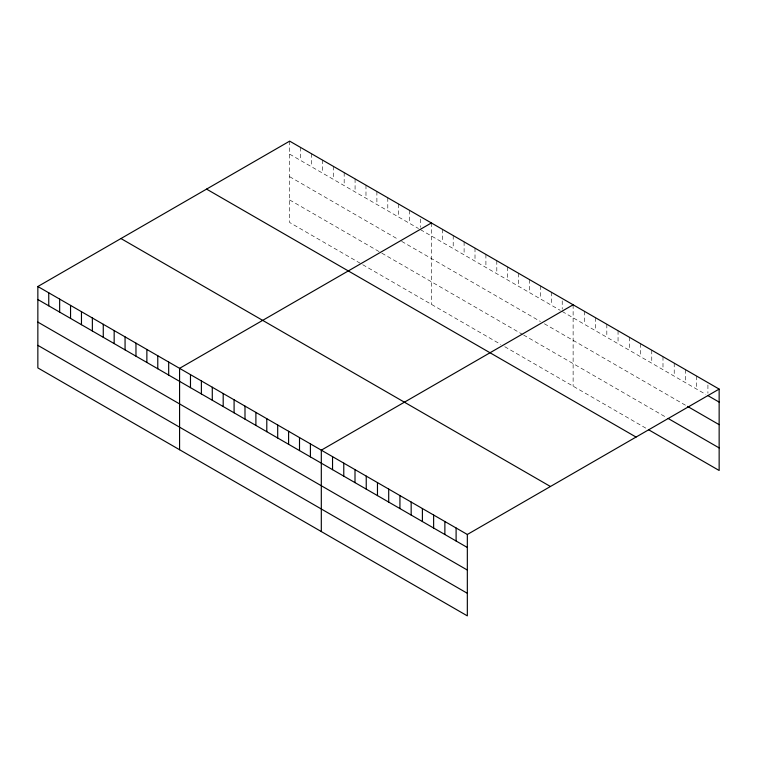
<?xml version="1.0" encoding="UTF-8"?>
<svg xmlns="http://www.w3.org/2000/svg" width="757" height="757" viewBox="0 0 757 757"><rect width="100%" height="100%" fill="white"/><g stroke="black" fill="none" stroke-linecap="round" stroke-linejoin="round"><path stroke-width="0.57" stroke-dasharray="3.79 2.84" d="M289.666 141.133L289.666 222.52L500.774 344.407M289.666 154.144L418.517 228.529M420.495 229.674L560.246 310.351M562.224 311.496L705.874 394.435M289.666 176.703L398.693 239.647M401.664 241.369L540.422 321.479M544.387 323.769L685.454 405.213M289.666 199.962L380.847 252.601M381.84 253.169L522.576 334.424M523.57 335.001L666.046 417.258M504.739 346.697L646.648 428.623M707.918 384.972L707.918 393.252M696.686 376.115L696.686 389.126M685.454 369.634L685.454 382.645M674.222 363.152L674.222 376.163M662.99 356.661L662.99 369.671M651.758 350.179L651.758 363.19M640.526 343.697L640.526 356.698M629.285 337.206L629.285 350.217M618.053 330.724L618.053 343.735M606.821 324.242L606.821 337.243M595.589 317.751L595.589 330.762M584.357 311.269L584.357 324.28M573.125 304.787L573.125 386.174M562.224 300.851L562.224 309.13M551.323 292.193L551.323 305.203M540.422 285.9L540.422 298.911M529.522 279.607L529.522 292.618M518.611 273.315L518.611 286.316M507.71 267.013L507.71 280.024M496.81 260.72L496.81 273.731M485.909 254.428L485.909 267.439M475.008 248.135L475.008 261.146M464.107 241.843L464.107 254.854M453.206 235.55L453.206 248.551M442.296 229.248L442.296 242.259M431.395 222.955L431.395 304.352M420.495 219.028L420.495 227.308M409.594 210.37L409.594 223.381M398.693 204.078L398.693 217.079M387.792 197.776L387.792 210.787M376.891 191.483L376.891 204.494M365.981 185.191L365.981 198.202M355.08 178.898L355.08 191.909M344.18 172.605L344.18 185.607M333.279 166.303L333.279 179.314M322.378 160.011L322.378 173.022M311.477 153.718L311.477 166.729M300.567 147.426L300.567 160.437"/><path stroke-width="1.14" d="M37.85 286.515L467.334 534.48L467.334 615.867L37.85 367.911L37.85 286.515L289.666 141.133L719.15 389.089L719.15 470.485L648.692 429.806M431.395 222.955L179.579 368.347L179.579 449.734M573.125 304.787L321.309 450.169L321.309 531.565M467.334 534.48L719.15 389.089M707.918 395.618L719.15 402.099M687.498 406.386L719.15 424.668M668.09 418.441L719.15 447.917M206.566 189.108L636.05 437.063M120.95 238.54L550.434 486.496M37.85 299.526L467.334 547.481M37.85 322.094L467.334 570.049M37.85 345.343L467.334 593.299M456.102 527.989L456.102 541M444.87 521.507L444.87 534.518M433.629 515.025L433.629 528.026M422.397 508.534L422.397 521.545M411.165 502.052L411.165 515.063M399.933 495.561L399.933 508.572M388.701 489.079L388.701 502.09M377.469 482.597L377.469 495.608M366.237 476.106L366.237 489.117M355.005 469.624L355.005 482.635M343.773 463.142L343.773 476.153M332.541 456.651L332.541 469.662M310.408 443.876L310.408 456.887M299.507 437.584L299.507 450.595M288.597 431.291L288.597 444.293M277.696 424.989L277.696 438M266.795 418.697L266.795 431.708M255.894 412.404L255.894 425.415M244.994 406.112L244.994 419.123M234.093 399.819L234.093 412.82M223.192 393.517L223.192 406.528M212.282 387.224L212.282 400.235M201.381 380.932L201.381 393.943M190.48 374.639L190.48 387.65M168.679 362.045L168.679 375.056M157.778 355.752L157.778 368.763M146.867 349.46L146.867 362.471M135.967 343.167L135.967 356.178M125.066 336.874L125.066 349.885M114.165 330.582L114.165 343.583M103.264 324.28L103.264 337.291M92.363 317.987L92.363 330.998M81.463 311.695L81.463 324.706M70.552 305.402L70.552 318.413M59.652 299.11L59.652 312.111M48.751 292.808L48.751 305.819"/></g></svg>
